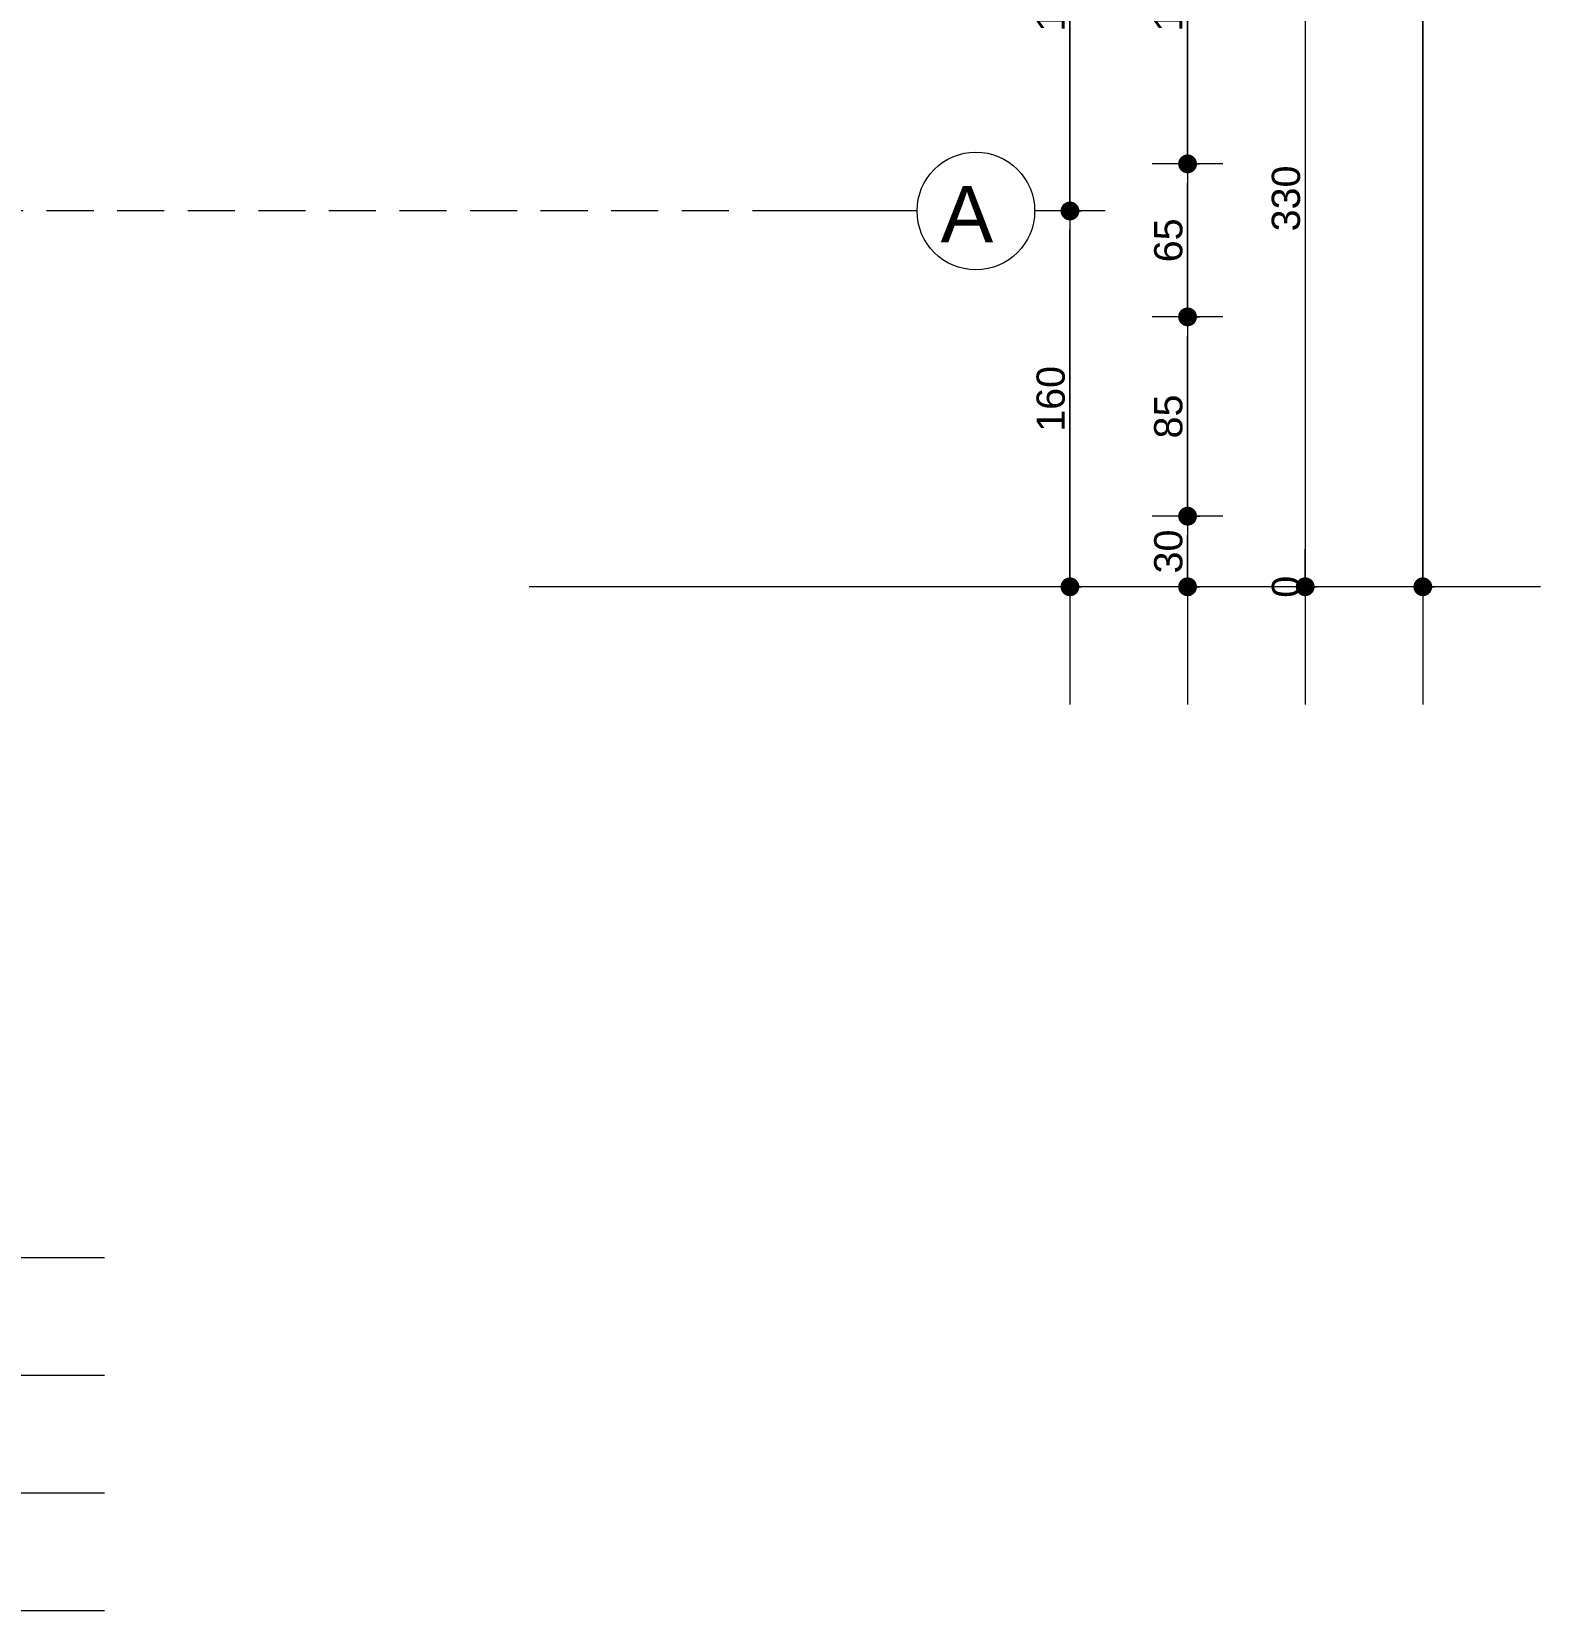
# Model space of a CAD drawing. Header units: millimetres. Extents: x 38129 to 72024, y -56282 to 16512.
# Drawn here: x 58752 to 59394, y -45545 to -44875 of the extents above; entities that cross this region are included whole.
import ezdxf

# ---------------------------------------------------------------- set-up
doc = ezdxf.new("R2010")
doc.units = ezdxf.units.MM
doc.linetypes.add('HIDDEN', pattern=[0.375, 0.25, -0.125])
doc.layers.add('AKS', color=55, linetype='HIDDEN', lineweight=0)
doc.layers.add('DIŞÖLÇÜ', color=37, linetype='Continuous', lineweight=0)
doc.styles.add('icdisolcu_yazi', font='arial.ttf')
doc.styles.get("Standard").update_dxf_attribs({"font": 'arial.ttf'})
doc.dimstyles.new('İç Ölçü', dxfattribs={"dimtxt": 12, "dimasz": 8, "dimexe": 5, "dimexo": 0, "dimgap": 2, "dimtad": 1, "dimdec": 0, "dimzin": 12, "dimdsep": 46, "dimtxsty": 'icdisolcu_yazi', "dimblk": 'DOT', "dimcen": 8, "dimdle": 5, "dimclrd": 256, "dimclre": 256, "dimclrt": 7, "dimadec": 0, "dimazin": 3, "dimtfac": 1, "dimtdec": 0, "dimtix": 1, "dimtmove": 2, "dimatfit": 3, "dimldrblk": 'DOT', "dimfxl": 0, "dimtolj": 1, "dimtzin": 0, "dimlwd": -1, "dimlwe": -1, "dimarcsym": 0})

# ---------------------------------------------------------------- blocks, each defined once
blk = doc.blocks.new('_Dot')
at = {"color": 0, "lineweight": -2}
blk.add_line((-0.5, 0), (-1, 0), dxfattribs=at)
at = {"color": 0, "lineweight": 30, "const_width": 0.5}
blk.add_lwpolyline([(-0.25, 0, 1), (0.25, 0, 1)], format="xyb", close=True, dxfattribs=at)
blk = doc.blocks.new('*D2306')
at = {"layer": 'Defpoints', "color": 0, "lineweight": 120, "transparency": 16777216}
for p in [(59193.83, -44950.75), (59193.83, -44950.75), (59193.83, -45110.44)]:
    blk.add_point(p, dxfattribs=at)
at = {"layer": 'DIŞÖLÇÜ', "transparency": 16777216}
for p, q in [((59193.83, -44950.75), (59198.83, -44950.75)), ((59193.83, -45110.44), (59198.83, -45110.44))]:
    blk.add_line(p, q, dxfattribs=at)
at = {"layer": 'DIŞÖLÇÜ', "linetype": 'Continuous', "transparency": 16777216}
blk.add_line((59193.83, -45102.44), (59193.83, -44958.75), dxfattribs=at)
at = {"layer": 'DIŞÖLÇÜ', "transparency": 16777216, "xscale": 8, "yscale": 8, "zscale": 8}
for p, rotation in [((59193.83, -44950.75), 90), ((59193.83, -45110.44), 270)]:
    blk.add_blockref('_Dot', p, dxfattribs=dict(at, rotation=rotation))
at = {"layer": 'DIŞÖLÇÜ', "color": 7, "transparency": 16777216, "insert": (59185.7, -45030.59), "char_height": 12, "attachment_point": 5, "rotation": 90, "style": 'icdisolcu_yazi'}
blk.add_mtext('\\A1;160', dxfattribs=at)
blk = doc.blocks.new('*D2307')
at = {"layer": 'Defpoints', "color": 0, "lineweight": 120, "transparency": 16777216}
for p in [(59193.83, -44770.44), (59193.83, -44770.44), (59193.83, -44950.75)]:
    blk.add_point(p, dxfattribs=at)
at = {"layer": 'DIŞÖLÇÜ', "transparency": 16777216}
for p, q in [((59193.83, -44770.44), (59198.83, -44770.44)), ((59193.83, -44950.75), (59198.83, -44950.75))]:
    blk.add_line(p, q, dxfattribs=at)
at = {"layer": 'DIŞÖLÇÜ', "linetype": 'Continuous', "transparency": 16777216}
blk.add_line((59193.83, -44942.75), (59193.83, -44778.44), dxfattribs=at)
at = {"layer": 'DIŞÖLÇÜ', "transparency": 16777216, "xscale": 8, "yscale": 8, "zscale": 8}
for p, rotation in [((59193.83, -44770.44), 90), ((59193.83, -44950.75), 270)]:
    blk.add_blockref('_Dot', p, dxfattribs=dict(at, rotation=rotation))
at = {"layer": 'DIŞÖLÇÜ', "color": 7, "transparency": 16777216, "insert": (59185.7, -44860.6), "char_height": 12, "attachment_point": 5, "rotation": 90, "style": 'icdisolcu_yazi'}
blk.add_mtext('\\A1;180', dxfattribs=at)
blk = doc.blocks.new('*D2418')
at = {"layer": 'Defpoints', "color": 0, "lineweight": 120, "transparency": 16777216}
for p in [(59243.83, -45080.44), (59243.83, -45080.44), (59243.83, -45110.44)]:
    blk.add_point(p, dxfattribs=at)
at = {"layer": 'DIŞÖLÇÜ', "transparency": 16777216}
for p, q in [((59243.83, -45080.44), (59248.83, -45080.44)), ((59243.83, -45110.44), (59248.83, -45110.44))]:
    blk.add_line(p, q, dxfattribs=at)
at = {"layer": 'DIŞÖLÇÜ', "linetype": 'Continuous', "transparency": 16777216}
blk.add_line((59243.83, -45102.44), (59243.83, -45088.44), dxfattribs=at)
at = {"layer": 'DIŞÖLÇÜ', "transparency": 16777216, "xscale": 8, "yscale": 8, "zscale": 8}
for p, rotation in [((59243.83, -45080.44), 90), ((59243.83, -45110.44), 270)]:
    blk.add_blockref('_Dot', p, dxfattribs=dict(at, rotation=rotation))
at = {"layer": 'DIŞÖLÇÜ', "color": 7, "transparency": 16777216, "insert": (59235.7, -45095.44), "char_height": 12, "attachment_point": 5, "rotation": 90, "style": 'icdisolcu_yazi'}
blk.add_mtext('\\A1;30', dxfattribs=at)
blk = doc.blocks.new('*D2419')
at = {"layer": 'Defpoints', "color": 0, "lineweight": 120, "transparency": 16777216}
for p in [(59243.83, -44995.75), (59243.83, -44995.75), (59243.83, -45080.44)]:
    blk.add_point(p, dxfattribs=at)
at = {"layer": 'DIŞÖLÇÜ', "transparency": 16777216}
for p, q in [((59243.83, -44995.75), (59248.83, -44995.75)), ((59243.83, -45080.44), (59248.83, -45080.44))]:
    blk.add_line(p, q, dxfattribs=at)
at = {"layer": 'DIŞÖLÇÜ', "linetype": 'Continuous', "transparency": 16777216}
blk.add_line((59243.83, -45072.44), (59243.83, -45003.75), dxfattribs=at)
at = {"layer": 'DIŞÖLÇÜ', "transparency": 16777216, "xscale": 8, "yscale": 8, "zscale": 8}
for p, rotation in [((59243.83, -44995.75), 90), ((59243.83, -45080.44), 270)]:
    blk.add_blockref('_Dot', p, dxfattribs=dict(at, rotation=rotation))
at = {"layer": 'DIŞÖLÇÜ', "color": 7, "transparency": 16777216, "insert": (59235.7, -45038.09), "char_height": 12, "attachment_point": 5, "rotation": 90, "style": 'icdisolcu_yazi'}
blk.add_mtext('\\A1;85', dxfattribs=at)
blk = doc.blocks.new('*D2420')
at = {"layer": 'Defpoints', "color": 0, "lineweight": 120, "transparency": 16777216}
for p in [(59243.83, -44930.74), (59243.83, -44930.74), (59243.83, -44995.75)]:
    blk.add_point(p, dxfattribs=at)
at = {"layer": 'DIŞÖLÇÜ', "transparency": 16777216}
for p, q in [((59243.83, -44930.74), (59248.83, -44930.74)), ((59243.83, -44995.75), (59248.83, -44995.75))]:
    blk.add_line(p, q, dxfattribs=at)
at = {"layer": 'DIŞÖLÇÜ', "linetype": 'Continuous', "transparency": 16777216}
blk.add_line((59243.83, -44987.75), (59243.83, -44938.74), dxfattribs=at)
at = {"layer": 'DIŞÖLÇÜ', "transparency": 16777216, "xscale": 8, "yscale": 8, "zscale": 8}
for p, rotation in [((59243.83, -44930.74), 90), ((59243.83, -44995.75), 270)]:
    blk.add_blockref('_Dot', p, dxfattribs=dict(at, rotation=rotation))
at = {"layer": 'DIŞÖLÇÜ', "color": 7, "transparency": 16777216, "insert": (59235.7, -44963.24), "char_height": 12, "attachment_point": 5, "rotation": 90, "style": 'icdisolcu_yazi'}
blk.add_mtext('\\A1;65', dxfattribs=at)
blk = doc.blocks.new('*D2421')
at = {"layer": 'Defpoints', "color": 0, "lineweight": 120, "transparency": 16777216}
for p in [(59243.83, -44790.44), (59243.83, -44790.44), (59243.83, -44930.74)]:
    blk.add_point(p, dxfattribs=at)
at = {"layer": 'DIŞÖLÇÜ', "transparency": 16777216}
for p, q in [((59243.83, -44790.44), (59248.83, -44790.44)), ((59243.83, -44930.74), (59248.83, -44930.74))]:
    blk.add_line(p, q, dxfattribs=at)
at = {"layer": 'DIŞÖLÇÜ', "linetype": 'Continuous', "transparency": 16777216}
blk.add_line((59243.83, -44922.74), (59243.83, -44798.44), dxfattribs=at)
at = {"layer": 'DIŞÖLÇÜ', "transparency": 16777216, "xscale": 8, "yscale": 8, "zscale": 8}
for p, rotation in [((59243.83, -44790.44), 90), ((59243.83, -44930.74), 270)]:
    blk.add_blockref('_Dot', p, dxfattribs=dict(at, rotation=rotation))
at = {"layer": 'DIŞÖLÇÜ', "color": 7, "transparency": 16777216, "insert": (59235.7, -44860.59), "char_height": 12, "attachment_point": 5, "rotation": 90, "style": 'icdisolcu_yazi'}
blk.add_mtext('\\A1;140', dxfattribs=at)
blk = doc.blocks.new('*D2436')
at = {"layer": 'Defpoints', "color": 0, "lineweight": 120, "transparency": 16777216}
for p in [(59293.83, -44780.44), (59293.83, -45110.42), (59293.83, -45110.42)]:
    blk.add_point(p, dxfattribs=at)
at = {"layer": 'DIŞÖLÇÜ', "transparency": 16777216}
for p, q in [((59293.83, -44780.44), (59298.83, -44780.44)), ((59293.83, -45110.42), (59298.83, -45110.42))]:
    blk.add_line(p, q, dxfattribs=at)
at = {"layer": 'DIŞÖLÇÜ', "linetype": 'Continuous', "transparency": 16777216}
blk.add_line((59293.83, -44788.44), (59293.83, -45102.42), dxfattribs=at)
at = {"layer": 'DIŞÖLÇÜ', "transparency": 16777216, "xscale": 8, "yscale": 8, "zscale": 8}
for p, rotation in [((59293.83, -44780.44), 90), ((59293.83, -45110.42), 270)]:
    blk.add_blockref('_Dot', p, dxfattribs=dict(at, rotation=rotation))
at = {"layer": 'DIŞÖLÇÜ', "color": 7, "transparency": 16777216, "insert": (59285.7, -44945.43), "char_height": 12, "attachment_point": 5, "rotation": 90, "style": 'icdisolcu_yazi'}
blk.add_mtext('\\A1;330', dxfattribs=at)
blk = doc.blocks.new('*D2437')
at = {"layer": 'Defpoints', "color": 0, "lineweight": 120, "transparency": 16777216}
for p in [(59293.83, -45110.42), (59293.83, -45110.44), (59293.83, -45110.44)]:
    blk.add_point(p, dxfattribs=at)
at = {"layer": 'DIŞÖLÇÜ', "linetype": 'Continuous', "transparency": 16777216}
for p, q in [((59293.83, -45102.42), (59293.83, -45094.42)), ((59293.83, -45110.42), (59293.83, -45110.44)), ((59293.83, -45118.44), (59293.83, -45126.44))]:
    blk.add_line(p, q, dxfattribs=at)
at = {"layer": 'DIŞÖLÇÜ', "transparency": 16777216}
for p, q in [((59293.83, -45110.42), (59298.83, -45110.42)), ((59293.83, -45110.44), (59298.83, -45110.44))]:
    blk.add_line(p, q, dxfattribs=at)
at = {"layer": 'DIŞÖLÇÜ', "transparency": 16777216, "xscale": 8, "yscale": 8, "zscale": 8}
for p, rotation in [((59293.83, -45110.42), 270), ((59293.83, -45110.44), 90)]:
    blk.add_blockref('_Dot', p, dxfattribs=dict(at, rotation=rotation))
at = {"layer": 'DIŞÖLÇÜ', "color": 7, "transparency": 16777216, "insert": (59285.7, -45110.43), "char_height": 12, "attachment_point": 5, "rotation": 90, "style": 'icdisolcu_yazi'}
blk.add_mtext('\\A1;0', dxfattribs=at)
blk = doc.blocks.new('*D2438')
at = {"layer": 'Defpoints', "color": 0, "lineweight": 120, "transparency": 16777216}
for p in [(59343.83, -43080.39), (59343.83, -43080.39), (59343.83, -45110.44)]:
    blk.add_point(p, dxfattribs=at)
at = {"layer": 'DIŞÖLÇÜ', "transparency": 16777216}
for p, q in [((59343.83, -43080.39), (59348.83, -43080.39)), ((59343.83, -45110.44), (59348.83, -45110.44))]:
    blk.add_line(p, q, dxfattribs=at)
at = {"layer": 'DIŞÖLÇÜ', "linetype": 'Continuous', "transparency": 16777216}
blk.add_line((59343.83, -45102.44), (59343.83, -43088.39), dxfattribs=at)
at = {"layer": 'DIŞÖLÇÜ', "transparency": 16777216, "xscale": 8, "yscale": 8, "zscale": 8}
for p, rotation in [((59343.83, -43080.39), 90), ((59343.83, -45110.44), 270)]:
    blk.add_blockref('_Dot', p, dxfattribs=dict(at, rotation=rotation))
at = {"layer": 'DIŞÖLÇÜ', "color": 7, "transparency": 16777216, "insert": (59335.7, -44095.42), "char_height": 12, "attachment_point": 5, "rotation": 90, "style": 'icdisolcu_yazi'}
blk.add_mtext('\\A1;2030', dxfattribs=at)

msp = doc.modelspace()

# ---------------------------------------------------------------- linework, layer by layer
at = {"layer": 'AKS', "ltscale": 80}
msp.add_line((59078.83, -44950.75), (56716.98, -44950.75), dxfattribs=at)
at = {"layer": 'DIŞÖLÇÜ'}
for p, q in [((59193.83, -43030.39), (59193.83, -45160.44)), ((59243.83, -43030.39), (59243.83, -45160.44)), ((59293.83, -43030.39), (59293.83, -45160.44)), ((59343.83, -43030.39), (59343.83, -45160.44)), ((59258.83, -44930.74), (59228.83, -44930.74)), ((59128.83, -44950.75), (59078.83, -44950.75)), ((59208.83, -44950.75), (59178.83, -44950.75)), ((59258.83, -44995.75), (59228.83, -44995.75)), ((59258.83, -45080.44), (59228.83, -45080.44)), ((59393.83, -45110.44), (58963.96, -45110.44)), ((59308.83, -45110.42), (59278.83, -45110.42)), ((57028.37, -45395.38), (58783.48, -45395.38)), ((57028.37, -45445.38), (58783.48, -45445.38)), ((57028.37, -45495.38), (58783.48, -45495.38)), ((57028.37, -45545.38), (58783.48, -45545.38))]:
    msp.add_line(p, q, dxfattribs=at)
msp.add_circle((59153.83, -44950.75), 25, dxfattribs=at)

# ---------------------------------------------------------------- texts
at = {"layer": 'DIŞÖLÇÜ', "insert": (59161.21, -44964.07), "char_height": 24, "width": 425.6226, "attachment_point": 9, "rotation": 0}
msp.add_mtext('A', dxfattribs=at)

# ---------------------------------------------------------------- dimensions: what is measured, and where the dimension line sits
at = {"layer": 'DIŞÖLÇÜ'}
for base, p1, p2, picture, middle in [((59343.83, -43080.39), (59343.83, -45110.44), (59343.83, -43080.39), '*D2438', (59335.7, -44095.42)), ((59193.83, -44770.44), (59193.83, -44950.75), (59193.83, -44770.44), '*D2307', (59185.7, -44860.6)), ((59293.83, -45110.42), (59293.83, -44780.44), (59293.83, -45110.42), '*D2436', (59285.7, -44945.43)), ((59243.83, -44790.44), (59243.83, -44930.74), (59243.83, -44790.44), '*D2421', (59235.7, -44860.59)), ((59243.83, -44930.74), (59243.83, -44995.75), (59243.83, -44930.74), '*D2420', (59235.7, -44963.24)), ((59193.83, -44950.75), (59193.83, -45110.44), (59193.83, -44950.75), '*D2306', (59185.7, -45030.59)), ((59243.83, -44995.75), (59243.83, -45080.44), (59243.83, -44995.75), '*D2419', (59235.7, -45038.09)), ((59243.83, -45080.44), (59243.83, -45110.44), (59243.83, -45080.44), '*D2418', (59235.7, -45095.44)), ((59293.83, -45110.44), (59293.83, -45110.42), (59293.83, -45110.44), '*D2437', (59285.7, -45110.43))]:
    dim = msp.add_linear_dim(base=base, p1=p1, p2=p2, angle=90, dimstyle='İç Ölçü', dxfattribs=at)
    dim.commit()
    dim.dimension.update_dxf_attribs({"geometry": picture, "text_midpoint": middle})

doc.saveas('drawing.dxf')
